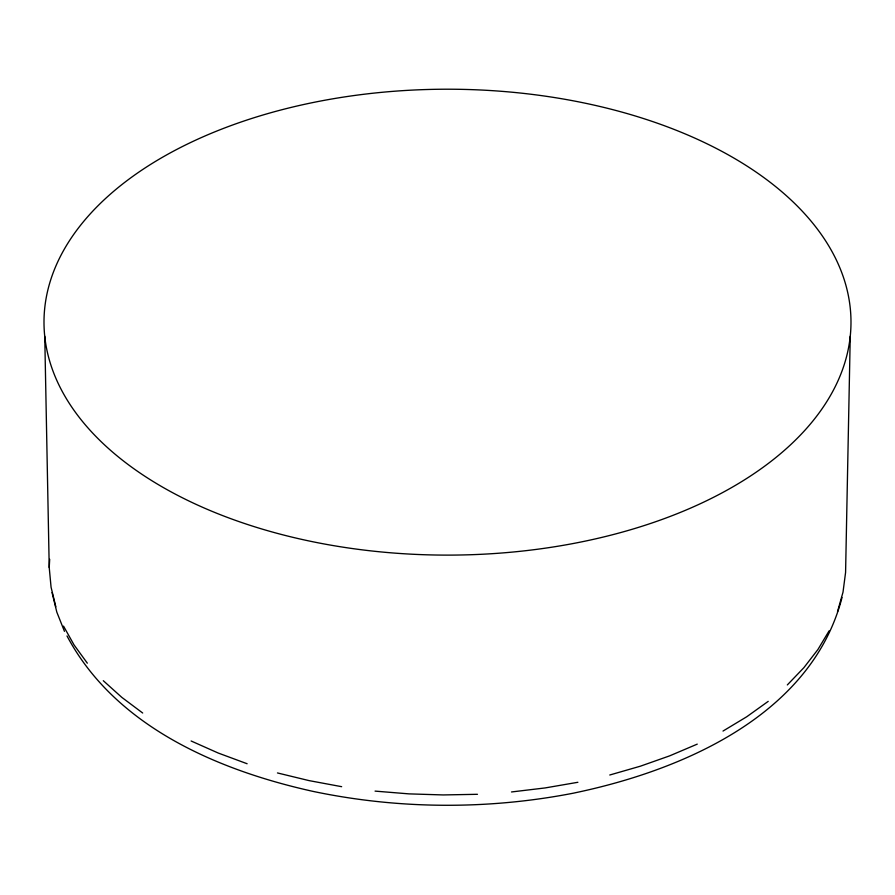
<?xml version="1.0" encoding="UTF-8"?>
<svg xmlns="http://www.w3.org/2000/svg" width="895" height="895" viewBox="0 0 895 895"><rect width="100%" height="100%" fill="white"/><g stroke="black" fill="none" stroke-linecap="round" stroke-linejoin="round"><path stroke-width="1.34" d="M850.25 336.229A403.488 232.946 0 0 1 225.025 516.505A403.488 232.946 0 0 1 267.225 113.754A403.488 232.946 0 0 1 850.25 336.229L845.585 572.42L843.012 592.154L837.507 611.677M55.848 606.821L51.071 587.232L49.225 567.475L49.684 559.297M842.038 597.468C811.631 714.814 683.366 770.047 575.362 792.746L573.628 793.127C487.965 809.818 399.013 809.348 313.574 791.504L311.728 791.102C216.769 769.857 114.84 726.035 67.002 635.942M829.106 630.863L817.885 649.557L803.923 667.625L787.32 684.943M768.212 701.367L746.721 716.772L723.015 731.058M697.261 744.125L669.673 755.85L640.428 766.176L609.763 775.003M577.89 782.286L545.055 787.947L511.504 791.963M477.471 794.301L443.215 794.939L408.993 793.876L375.061 791.113M341.655 786.683L309.043 780.608L277.45 772.944M247.121 763.737L218.268 753.053L191.116 740.982M142.697 713.024L121.787 697.35L103.283 680.692M87.33 663.173L74.05 644.937L63.523 626.108M64.462 631.344L56.81 612.102L52.044 592.557M44.75 336.229L49.225 567.475"/></g></svg>
